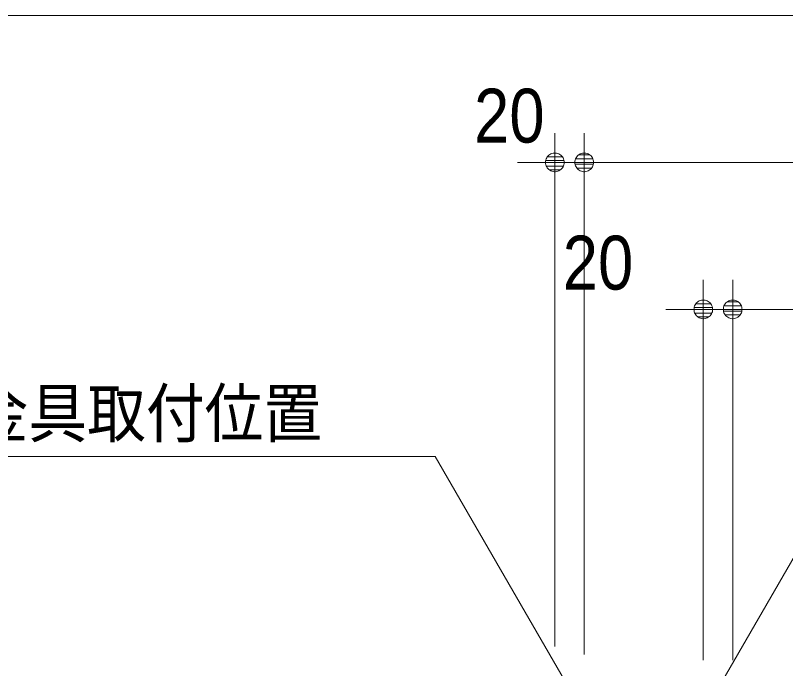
# Model space of a CAD drawing. Units: millimetres, scale not verified. Extents: x -6062 to 6062, y -3045 to 3045.
# Drawn here: x -2936 to -2412, y 456 to 900 of the extents above; entities that cross this region are included whole.
import ezdxf
from ezdxf.enums import TextEntityAlignment as Align

# ---------------------------------------------------------------- set-up
doc = ezdxf.new("R2010")
doc.units = ezdxf.units.MM
doc.header["$LTSCALE"] = 20
for name, color, linetype, lineweight in [('0-0_2寸法-1', 7, 'Continuous', 9), ('0-1_0', 7, 'Continuous', 9), ('0-2_2寸法-2', 7, 'Continuous', 9), ('0-3_2寸法-3', 7, 'Continuous', 9)]:
    doc.layers.add(name, color=color, linetype=linetype, lineweight=lineweight)
doc.styles.add('ＭＳ ゴシック', font='')
doc.styles.add('ＭＳ Ｐゴシック', font='')
doc.styles.get('ＭＳ ゴシック').set_extended_font_data('MS Gothic')
doc.styles.get('ＭＳ Ｐゴシック').set_extended_font_data('MS PGothic')

# ---------------------------------------------------------------- blocks, each defined once
blk = doc.blocks.new('_Dot')
at = {"layer": '0-1_0'}
for p, q in [((-10, 0), (-20, 0)), ((9.78, 2), (-9.78, 2)), ((7.99, 6), (-7.99, 6)), ((9.16, -3.98), (-9.16, -3.98)), ((6, -7.98), (-6, -7.98))]:
    blk.add_line(p, q, dxfattribs=at)
for points in [[(10, 0), (9.92, 1.25), (9.69, 2.49), (9.3, 3.68), (8.76, 4.82), (8.09, 5.88), (7.29, 6.85), (6.37, 7.71), (5.36, 8.44), (4.26, 9.05), (3.09, 9.51), (1.87, 9.82), (0.63, 9.98), (-0.63, 9.98), (-1.87, 9.82), (-3.09, 9.51), (-4.26, 9.05), (-5.36, 8.44), (-6.37, 7.71), (-7.29, 6.85), (-8.09, 5.88), (-8.76, 4.82), (-9.3, 3.68), (-9.69, 2.49), (-9.92, 1.25), (-10, 0), (0, 0)], [(-10, 0), (-9.92, -1.25), (-9.69, -2.49), (-9.3, -3.68), (-8.76, -4.82), (-8.09, -5.88), (-7.29, -6.85), (-6.37, -7.71), (-5.36, -8.44), (-4.26, -9.05), (-3.09, -9.51), (-1.87, -9.82), (-0.63, -9.98), (0.63, -9.98), (1.87, -9.82), (3.09, -9.51), (4.26, -9.05), (5.36, -8.44), (6.37, -7.71), (7.29, -6.85), (8.09, -5.88), (8.76, -4.82), (9.3, -3.68), (9.69, -2.49), (9.92, -1.25), (10, 0), (0, 0)]]:
    blk.add_lwpolyline(points, close=True, dxfattribs=at)

msp = doc.modelspace()

# ---------------------------------------------------------------- linework, layer by layer
at = {"layer": '0-0_2寸法-1'}
for p, q in [((-1225.21, 900), (-4781.79, 900)), ((-2548.5, 465.25), (-2548.5, 820)), ((-2535.79, 800), (-1232.21, 800)), ((-2447.5, 461.27), (-2447.5, 720)), ((-2434.79, 700), (-1232.21, 700))]:
    msp.add_line(p, q, dxfattribs=at)
at = {"layer": '0-2_2寸法-2'}
for p, q in [((-2568.5, 470.6), (-2568.5, 820)), ((-2548.5, 470.6), (-2548.5, 820)), ((-2581.21, 800), (-2593.92, 800)), ((-2548.5, 800), (-2568.5, 800)), ((-2535.79, 800), (-2523.08, 800)), ((-2467.5, 461.47), (-2467.5, 720)), ((-2447.5, 461.27), (-2447.5, 720)), ((-2480.21, 700), (-2492.92, 700)), ((-2447.5, 700), (-2467.5, 700)), ((-2434.79, 700), (-2422.08, 700))]:
    msp.add_line(p, q, dxfattribs=at)
at = {"layer": '0-3_2寸法-3'}
for points in [[(-2558.5, 441.8), (-2649.83, 600), (-3251.76, 600)], [(-2457.5, 441.8), (-2366.17, 600), (-1749.38, 600)]]:
    msp.add_lwpolyline(points, dxfattribs=at)

# ---------------------------------------------------------------- block references
at = {"layer": '0-0_2寸法-1', "xscale": 0.6356201, "yscale": 0.6356201, "rotation": 180}
for p in [(-2548.5, 800), (-2447.5, 700)]:
    msp.add_blockref('_Dot', p, dxfattribs=at)
at = {"layer": '0-2_2寸法-2', "xscale": 0.6356201, "yscale": 0.6356201}
for p in [(-2568.5, 800), (-2467.5, 700)]:
    msp.add_blockref('_Dot', p, dxfattribs=at)
at = {"layer": '0-2_2寸法-2', "xscale": 0.6356201, "yscale": 0.6356201, "rotation": 180}
for p in [(-2548.5, 800), (-2447.5, 700)]:
    msp.add_blockref('_Dot', p, dxfattribs=at)

# ---------------------------------------------------------------- texts
at = {"layer": '0-2_2寸法-2', "style": 'ＭＳ Ｐゴシック', "width": 0.9}
for p in [(-2623.48, 802.48), (-2563.14, 702.48)]:
    msp.add_text('20', height=36.66, dxfattribs=at).set_placement(p, align=Align.BOTTOM_LEFT)
at = {"layer": '0-3_2寸法-3', "style": 'ＭＳ ゴシック', "width": 0.9}
msp.add_text('スライド式受け金具取付位置', height=32.55, dxfattribs=at).set_placement((-3246.36, 603.34), align=Align.BOTTOM_LEFT)

doc.saveas('drawing.dxf')
